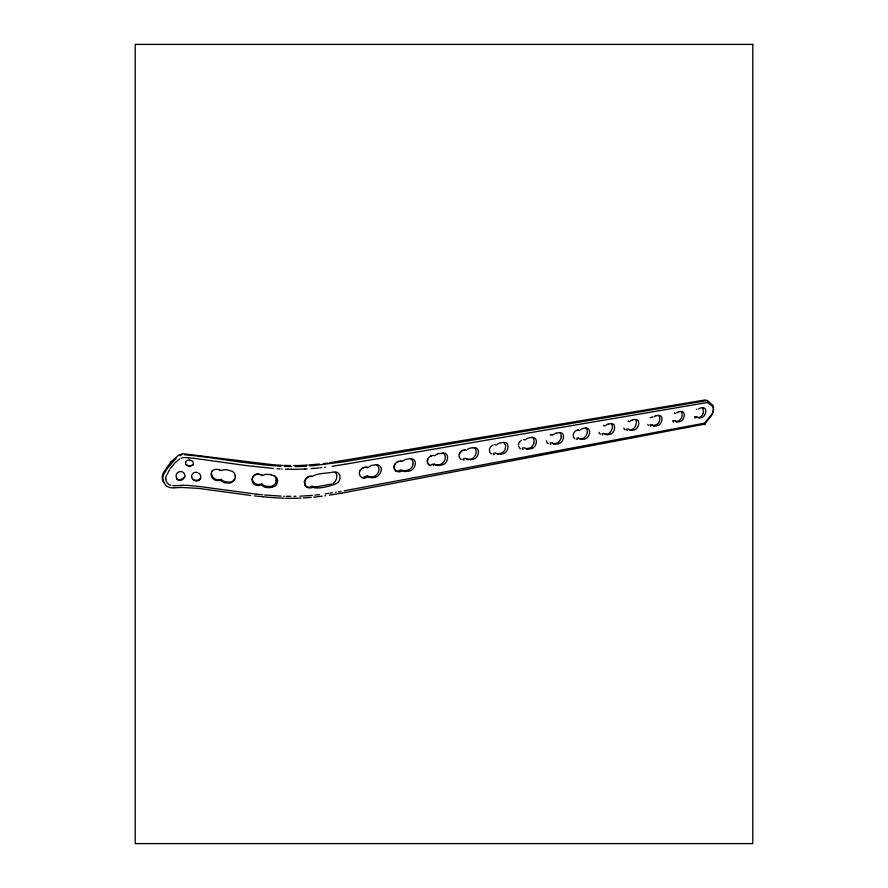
<?xml version="1.0" encoding="UTF-8"?>
<svg xmlns="http://www.w3.org/2000/svg" width="888" height="888" viewBox="0 0 888 888"><rect width="100%" height="100%" fill="white"/><g stroke="black" fill="none" stroke-linecap="round" stroke-linejoin="round"><path stroke-width="1.33" d="M636.496 422C636.219 425.552 634.088 429.947 630.48 429.737A3.086 3.086 0 0 1 629.703 429.781L629.559 429.692M235.287 476.745L235.22 475.613M713.353 409.401L713.353 408.935M276.268 481.074A6.061 6.061 0 0 0 276.323 480.519L276.323 480.397M561.327 436.907L561.027 438.239A10.601 10.601 0 0 1 559.418 441.092A9.846 9.846 0 0 1 558.408 442.213L557.819 442.712A4.495 4.495 0 0 1 556.487 443.179L554.611 443.534A3.663 3.663 0 0 1 553.268 443.534L553.701 443.789M235.287 476.889L235.054 478.244A6.238 6.238 0 0 1 234.743 479.065L233.577 480.852A7.393 7.393 0 0 1 229.493 483.139L224.142 482.717L220.879 480.686A5.961 5.961 0 0 1 220.646 480.408L218.881 480.386A6.338 6.338 0 0 1 211.588 476.545L211.455 476.246A5.472 5.472 0 0 1 211.166 473.959M413.009 464.091L413.053 462.926A5.217 5.217 0 0 0 410.678 458.641L405.283 459.485L402.131 461.405M713.286 410.189L712.931 411.932M332.922 483.483C336.352 482.339 339.349 472.749 333.733 471.95C326.784 473.637 318.759 472.705 312.432 476.334C303.308 474.314 301.387 490.243 311.81 487.667M304.262 481.685L305.339 485.758M304.351 481.629L305.838 478.688M277.511 482.373L277.667 480.408A4.373 4.373 0 0 0 277.611 480.008L277.267 478.887A5.894 5.894 0 0 0 275.136 476.401M272.294 464.724L282.495 465.368M277.456 482.573L276.179 484.915A6.693 6.693 0 0 1 274.27 486.435L272.205 487.201M712.842 412.243L712.62 412.865M163.425 475.058L163.015 476.823A9.934 9.934 0 0 0 163.159 480.486L163.292 481.019A9.557 9.557 0 0 0 163.436 481.474L165.446 484.992A5.75 5.75 0 0 0 166.189 485.736L167.077 486.335M185.881 464.446A4.817 4.817 0 0 0 186.835 465.112A5.861 5.861 0 0 0 190.132 465.756A5.472 5.472 0 0 0 193.473 464.357L192.918 461.316L189.444 459.951M193.418 464.435L189.999 466.511L186.225 464.99M363.725 478.11C359.074 477.855 357.842 471.45 361.394 468.908A7.282 7.282 0 0 1 363.259 467.732L364.901 467.232M712.32 413.531L711.821 414.385M163.814 474.259L167.111 468.72M459.618 453.313L462.282 450.593M359.862 470.84L360.251 470.185M186.058 461.571L185.981 461.693A2.753 2.753 0 0 0 185.736 464.113M261.96 475.28L261.916 475.247A6.316 6.316 0 0 0 261.039 474.78L260.495 474.569A7.604 7.604 0 0 0 259.252 474.259C251.115 472.05 249.561 485.003 257.176 485.436A6.582 6.582 0 0 0 259.74 485.359L261.871 483.938A7.481 7.481 0 0 0 266.555 486.302L268.52 486.546M398.701 461.394A5.717 5.717 0 0 0 398.046 461.627L397.946 461.66A6.693 6.693 0 0 0 397.413 461.927L396.869 462.248A6.782 6.782 0 0 0 394.994 464.113L394.805 464.413A4.917 4.917 0 0 0 401.143 471.45M169.608 469.663L165.69 477.1A8.014 8.014 0 0 0 166.078 480.686L166.1 480.741A7.415 7.415 0 0 0 166.489 481.651L166.7 482.029M167.344 468.365L176.257 458.153M170.274 468.62L175.003 462.826L179.543 458.985M344.888 464.291L707.636 402.464A1.288 1.288 0 0 0 707.758 401.387A1.132 1.132 0 0 0 707.114 400.566L430.258 447.252M170.984 461.86L164.025 471.717A45.133 45.133 0 0 0 163.559 472.549A34.454 34.454 0 0 0 163.114 473.404L162.77 474.192A10.512 10.512 0 0 0 162.548 474.947L162.36 476.012A10.034 10.034 0 0 0 162.326 478.366L162.515 479.509A9.879 9.879 0 0 0 162.837 480.608L163.048 481.141A11.611 11.611 0 0 0 163.348 481.784L163.814 482.628M171.029 461.816L178.799 455.022A8.447 8.447 0 0 1 179.287 454.8L182.395 453.923M367.898 467.61L371.306 465.423L376.701 464.713M305.96 478.565L308.924 476.789M435.22 455.477L434.598 455.722A3.574 3.574 0 0 0 433.644 455.466M657.364 424.253L657.009 424.52A4.007 4.007 0 0 1 655.466 425.208M401.931 470.707L401.321 471.128M630.413 420.945L631.89 420.08A4.44 4.44 0 0 1 632.334 419.924M698.49 409.057L699.877 408.225A3.807 3.807 0 0 1 700.388 408.047L702.208 407.725A4.962 4.962 0 0 1 703.363 407.648M653.968 416.838L655.377 415.995A4.174 4.174 0 0 1 655.832 415.828M676.645 412.876L677.977 412.065A4.129 4.129 0 0 1 678.454 411.888M605.927 425.23L607.547 424.298A4.34 4.34 0 0 1 607.903 424.175M553.912 434.321L555.599 433.355A4.906 4.906 0 0 1 556.01 433.211M361.738 468.631L363.958 467.477M461.372 451.182L461.394 451.16A6.016 6.016 0 0 0 459.196 454.29M580.441 429.681L582.006 428.771A4.751 4.751 0 0 1 582.617 428.56L584.848 428.149M526.262 439.149L527.161 438.55M497.424 444.178L499.134 443.201A4.718 4.718 0 0 1 499.778 443.001L503.574 442.391M467.321 449.439L469.097 448.44A5.672 5.672 0 0 1 469.808 448.207L472.483 447.719M435.864 454.934L436.852 454.301M191.697 477.067A4.718 4.718 0 0 0 197.691 480.852A4.407 4.407 0 0 0 198.746 480.375L199.067 480.142M522.41 448.185L522.688 447.996A5.55 5.55 0 0 0 524.087 447.696L525.452 448.362M262.459 475.513L265.579 474.314L269.652 474.492A8.369 8.369 0 0 1 271.162 474.791M315.573 486.89L311.921 486.247L309.035 487.312M220.202 479.909L221.156 479.354A7.826 7.826 0 0 0 225.829 481.773L227.85 482.073A6.949 6.949 0 0 0 234.754 479.265M611.388 433.71C615.273 431.79 615.928 423.831 612.065 423.698M521.511 440.27L520.779 440.759A5.839 5.839 0 0 0 518.414 444.966M650.194 417.715L650.316 417.649A4.629 4.629 0 0 1 650.682 417.471M574.891 438.839C571.217 436.075 574.103 431.002 576.578 430.469M462.382 450.538L463.014 450.26A4.74 4.74 0 0 1 463.536 450.094L463.958 450.005M493.317 453.601L493.983 453.18A5.339 5.339 0 0 0 495.36 452.891L496.769 453.635A4.185 4.185 0 0 0 498.634 453.713L500.688 453.335A5.295 5.295 0 0 0 502.586 452.558M611.155 433.832L610.7 434.043A5.383 5.383 0 0 1 609.934 434.299L607.725 434.72A3.263 3.263 0 0 1 605.982 434.565M532.6 448.129L532.001 448.396M437.029 454.212L437.828 453.857A5.816 5.816 0 0 1 438.439 453.668L443.267 453.024M527.405 438.428L527.849 438.228A5.217 5.217 0 0 1 528.582 437.973L532.101 437.407M493.073 445.055L492.896 445.132A5.728 5.728 0 0 0 492.485 445.343L491.675 445.887A5.872 5.872 0 0 0 489.366 449.783M431.146 455.877L431.302 455.822A5.206 5.206 0 0 1 431.912 455.622L432.356 455.522M180.086 455.755L181.208 455.366M311.877 487.645L312.787 487.212L311.921 486.247M462.748 459.285L464.024 458.596A5.017 5.017 0 0 0 465.379 458.308L466.367 458.785M181.008 458.275L181.896 457.986M576.856 430.347L577.566 430.158M261.472 484.004L260.906 484.204A6.527 6.527 0 0 1 259.629 484.493A6.86 6.86 0 0 1 252.236 479.764M221.001 479.342L220.502 479.52A6.971 6.971 0 0 1 214.63 478.71A7.282 7.282 0 0 1 212.332 476.379L211.277 473.093A4.851 4.851 0 0 1 211.522 472.361A4.762 4.762 0 0 1 212.387 470.984M342.479 493.007L704.894 424.076A1.343 1.343 0 0 0 704.85 423.099A38.706 38.706 0 0 1 706.515 420.668L711.255 415.096A5.239 5.239 0 0 0 711.654 414.618M331.568 484.027L319.147 486.38A23.732 23.732 0 0 1 315.662 486.89L315.662 486.89M472.949 459.285L470.163 459.829M584.781 438.883L582.428 439.338A3.474 3.474 0 0 1 580.508 439.138M531.146 448.673L528.638 449.15A3.929 3.929 0 0 1 526.284 448.851L525.74 448.562M655.988 415.784L657.941 415.429M608.069 424.131L610.3 423.72M556.199 433.166L559.24 432.645M678.632 411.843L680.486 411.499M632.522 419.869L634.52 419.502M558.119 443.767L558.541 443.667A5.939 5.939 0 0 0 559.229 443.445C564.491 441.769 564.812 432.534 560.606 432.689M407.681 470.24L405.117 470.707M704.306 424.619L704.351 424.619A1.177 1.177 0 0 0 705.128 424.042A38.084 38.084 0 0 1 707.07 421.034L711.266 415.839A6.638 6.638 0 0 0 711.754 415.229L713.353 411.422L713.575 407.27M408.78 471.029C414.818 470.984 418.759 459.529 411.133 458.73M182.806 457.753L183.749 457.62M466.444 450.216L465.989 450.161A3.319 3.319 0 0 0 465.157 449.95M272.061 487.235L269.353 487.712A6.138 6.138 0 0 1 268.753 487.723L264.768 487.19L262.049 485.547A5.883 5.883 0 0 1 261.738 485.237L261.394 484.837M496.57 444.944L496.159 444.899A3.053 3.053 0 0 0 495.338 444.677M525.43 439.882L525.086 439.871A2.764 2.764 0 0 0 524.253 439.627M605.15 425.918L604.761 425.885A2.187 2.187 0 0 0 604.106 425.663M629.659 421.634L629.292 421.611A2.042 2.042 0 0 0 628.649 421.367M553.102 435.042L552.702 435.009A2.564 2.564 0 0 0 551.97 434.776M579.653 430.391L579.331 430.391A2.42 2.42 0 0 0 578.565 430.125M704.861 423.088L344.167 490.82M371.517 476.823C377.211 477.1 381.685 469.275 377.145 465.168M655.466 425.197L653.857 425.485A2.986 2.986 0 0 1 653.224 425.541L653.357 425.607M372.671 477.622C379.498 478.71 385.869 466.122 376.856 464.724M408.68 471.051L405.294 471.55M438.961 465.523L441.924 464.946A7.37 7.37 0 0 0 442.335 464.824C448.063 463.791 449.994 453.457 443.612 453.047M500.022 454.379L502.741 453.846A6.571 6.571 0 0 0 503.119 453.735C508.769 452.458 509.879 442.435 504.551 442.424M557.975 443.8L556.088 444.144A3.696 3.696 0 0 1 553.968 443.9M342.058 493.084L341.414 493.206M340.981 493.284L339.915 493.473M341.081 491.386L340.448 491.497M429.925 447.308L344.333 461.693L311.943 465.834M340.026 491.564L338.972 491.741M339.494 493.539L329.37 495.171M339.394 491.675L338.55 491.819M309.923 476.567L310.989 476.445A5.439 5.439 0 0 1 311.466 476.468M336.23 492.207L335.597 492.307M472.594 447.696C479.62 447.941 475.28 460.728 468.82 459.129A3.974 3.974 0 0 1 466.6 458.885M344.855 464.302L331.99 466.289M372.527 477.644L370.94 477.655M332.412 492.807L330.281 493.14M328.149 493.451L329.004 493.328M327.295 493.573L326.44 493.695M329.359 462.77L704.761 400.011A1.265 1.265 0 0 1 705.294 400.033L707.281 400.577A1.177 1.177 0 0 1 707.847 400.91L712.231 404.773A3.219 3.219 0 0 1 713.086 405.805M325.474 495.737L324.819 495.837M325.796 493.784L325.152 493.872M322.2 496.192L313.675 497.158M327.617 463.003L326.862 463.103M397.491 471.217L400.122 470.152A6.149 6.149 0 0 0 401.343 469.93L402.641 470.74A4.607 4.607 0 0 0 402.997 470.951L403.529 471.195A4.851 4.851 0 0 0 404.173 471.406L405.083 471.55M365.001 467.221L365.501 467.177A5.128 5.128 0 0 1 366.478 467.21L367.654 467.532M325.607 463.259L324.608 463.392M325.563 467.144L324.564 467.266M324.109 463.447L323.354 463.547M319.414 494.627L316.894 494.894M321.822 467.588L320.39 467.754M319.314 464.013L310.511 464.835M319.192 467.887L313.841 468.376M174.037 487.834L181.219 487.423M174.514 485.703L183.294 485.292M182.706 453.89L183.15 453.846A7.659 7.659 0 0 1 183.794 453.824L272.305 464.668M173.815 487.856L170.984 487.734A8.048 8.048 0 0 1 170.396 487.623A11.944 11.944 0 0 1 169.641 487.434A13.409 13.409 0 0 1 169.186 487.29L168.576 487.079A9.89 9.89 0 0 1 167.377 486.513M314.974 495.093L315.939 494.993M312.41 495.338L310.301 495.526M311.311 497.38L303.274 497.99M309.834 495.571L308.891 495.648M313.642 468.398L310.989 468.609M308.414 495.693L299.811 496.192M309.668 464.901L308.824 464.957M310.8 465.923L309.856 465.989M307.559 465.057L298.701 465.501M307.17 468.886L305.894 468.964M306.504 466.222L305.228 466.3M585.525 428.072L586.135 428.049M305.461 468.986L304.606 469.042M304.806 466.322L301.076 466.489M304.173 469.064L295.882 469.297M300.943 498.101L300.333 498.124M299.467 498.157L296.736 498.235M173.937 485.747L172.794 485.703M300.111 466.511L299.234 466.533M297.946 465.512L297.291 465.523M180.986 487.423L198.734 488.389L250.805 495.482M296.248 498.246L295.249 498.257M298.479 466.555L295.094 466.577M297.18 465.534L293.34 465.556M295.904 496.281L293.939 496.303M294.761 498.268L285.659 498.268M295.438 469.297L294.772 469.297M290.809 496.325L286.225 496.303M293.884 469.297L293.218 469.297M292.33 469.286L291.331 469.275M290.687 465.545L283.883 465.412M287.879 469.241L291.664 469.286M291.131 466.555L291.686 466.566M183.527 485.292L186.857 485.392M290.665 466.555L284.249 466.422M288.112 469.241L285.37 469.186M283.738 496.237L284.415 496.259M284.282 498.235L278.876 497.99M186.98 485.392L189.1 485.492M184.704 457.586L188.622 457.831M184.771 454.811L197.669 455.999M282.162 469.064L281.574 469.031M281.13 496.137L264.668 494.982M277.866 497.924L269.231 497.336M280.919 466.267L277.245 466.022M189.555 485.514L200.089 486.591M280.009 468.942L276.912 468.742M188.7 457.831L194.949 458.452M275.802 465.923L264.091 464.824M268.653 497.291L263.481 496.836M273.293 468.464L245.898 465.523L195.893 458.563M335.176 471.972C341.603 472.05 341.392 481.318 336.374 483.572C331.169 485.947 317.627 489.632 312.842 487.246M262.682 494.794L256.432 494.15M262.904 496.781L257.576 496.248M263.869 464.801L242.169 462.26M256.565 496.137L254.401 495.904M437.562 465.567L436.419 465.29M255.855 494.094L200.411 486.624M474.747 447.619C481.507 448.473 477.766 458.819 473.582 459.096A6.782 6.782 0 0 1 473.149 459.229M194.716 458.419L195.682 458.541M533.111 437.44C538.494 438.328 536.463 446.631 532.711 448.063A6.194 6.194 0 0 1 531.49 448.562M198.635 456.121L208.169 457.442M241.88 462.226L209.501 457.631M586.768 428.094C592.307 429.47 588.722 438.328 585.436 438.672A5.472 5.472 0 0 1 584.959 438.839M636.285 419.458C641.058 420.834 638.239 428.671 634.987 429.603A5.173 5.173 0 0 1 634.232 429.859L632.045 430.28A3.086 3.086 0 0 1 630.458 430.147M696.492 416.794L697.258 417.171M696.425 416.783L695.892 416.683M659.629 415.384C664.368 416.872 661.027 424.797 658.274 425.352A4.895 4.895 0 0 1 657.553 425.607L655.455 426.007A2.908 2.908 0 0 1 654.001 425.907M682.106 411.466C686.591 412.987 683.383 420.557 680.763 421.234A4.64 4.64 0 0 1 680.008 421.511L677.988 421.9A2.753 2.753 0 0 1 676.656 421.811M370.685 477.611L369.774 477.367M703.762 407.692C707.891 409.213 705.083 416.183 702.641 417.16A4.762 4.762 0 0 1 702.319 417.316A4.418 4.418 0 0 1 701.642 417.56L699.7 417.937A2.609 2.609 0 0 1 698.468 417.871M674.17 420.646L675.468 421.145M674.036 420.612L673.97 420.601A6.704 6.704 0 0 1 672.527 420.901M651.681 424.764L652.846 425.252M651.614 424.742L651.359 424.697A6.582 6.582 0 0 1 649.916 424.986M604.184 433.533L604.906 433.943A3.508 3.508 0 0 0 605.727 434.465M604.118 433.511L603.463 433.355A5.95 5.95 0 0 1 602.031 433.644M578.699 438.117L579.487 438.561M578.643 438.106L578.066 437.939A5.961 5.961 0 0 1 576.645 438.239M468.109 459.718L467.765 459.607A6.161 6.161 0 0 1 466.378 458.774M552.458 442.968L553.024 443.356A3.885 3.885 0 0 0 553.923 443.889M498.09 454.268L496.936 453.735M552.347 442.934L551.737 442.757A5.705 5.705 0 0 1 550.216 443.012M170.774 485.292L168.565 484.282M271.473 474.891L271.983 475.08A10.612 10.612 0 0 1 273.959 475.735L274.037 475.846A5.139 5.139 0 0 1 275.624 477.555M630.314 430.103L630.191 430.047A3.619 3.619 0 0 1 629.792 429.836L629.714 429.792M219.436 469.752L219.658 469.841A6.704 6.704 0 0 1 220.812 470.462L226.018 469.53L232.467 471.384M367.577 467.643L367.443 467.588A4.251 4.251 0 0 0 366.278 467.243M580.341 439.083L580.319 439.072A3.963 3.963 0 0 1 579.92 438.861L579.809 438.794A3.508 3.508 0 0 0 580.907 438.75L582.717 438.417A4.274 4.274 0 0 0 583.793 438.062L584.459 437.495A10.068 10.068 0 0 0 587.356 432.256M369.464 477.233L369.119 477.067A4.951 4.951 0 0 1 368.631 476.778M429.925 465.234A5.683 5.683 0 0 0 430.68 465.168L432.778 464.224A6.471 6.471 0 0 0 433.988 463.991L435.12 464.568A4.274 4.274 0 0 0 435.497 464.69L435.586 464.724A4.795 4.795 0 0 0 437.673 464.779C443.856 465.545 448.129 456.365 443.09 453.035M434.676 464.269L435.675 464.935M274.159 475.824L275.136 476.39M702.674 407.681L703.44 411.577A13.864 13.864 0 0 1 703.174 413.231M605.361 434.265L605.272 434.21A3.263 3.263 0 0 0 606.182 434.154L607.925 433.832A4.185 4.185 0 0 0 608.735 433.599A8.48 8.48 0 0 0 610.433 431.868A10.134 10.134 0 0 0 612.332 427.838A7.937 7.937 0 0 0 612.487 426.684A4.262 4.262 0 0 0 610.933 423.576M503.74 442.379L505.716 445.499L504.995 449.783A10.823 10.823 0 0 1 503.019 452.225M261.782 475.313L262.415 475.546L261.827 475.346A5.85 5.85 0 0 0 261.017 474.902L260.883 474.847A7.259 7.259 0 0 0 260.051 474.558A7.004 7.004 0 0 0 259.574 474.436C256.21 473.471 251.881 475.968 252.248 479.72M362.215 477.466A4.94 4.94 0 0 0 363.048 477.455L366.122 476.212A5.839 5.839 0 0 0 367.343 475.879L368.498 476.69M232.634 471.506L233.344 472.116A6.26 6.26 0 0 1 233.966 472.805L234.288 473.26A5.861 5.861 0 0 1 234.698 473.992L235.198 475.48M629.337 429.514L627.872 428.937A6.438 6.438 0 0 1 626.429 429.237M707.592 402.519L712.287 406.182A2.031 2.031 0 0 1 712.853 406.815M167.854 483.683L167.222 482.906M305.55 485.792L307.925 487.312A5.517 5.517 0 0 0 308.735 487.334M165.723 479.243L165.668 478.732A7.781 7.781 0 0 1 165.634 478.099M713.308 408.258L713.264 407.981A3.907 3.907 0 0 0 713.064 407.237M276.301 479.709L276.246 479.309A4.906 4.906 0 0 0 275.968 478.266A5.117 5.117 0 0 0 275.635 477.578M276.312 479.753L276.312 479.809A6.138 6.138 0 0 1 276.323 480.519M696.336 409.39A2.42 2.42 0 0 1 696.747 409.357M695.482 417.926A2.387 2.387 0 0 1 695.049 417.982M697.979 417.671A3.197 3.197 0 0 1 697.646 417.471A2.597 2.597 0 0 0 698.035 417.46L699.544 417.182A3.663 3.663 0 0 0 700.965 416.55M551.171 434.743A3.652 3.652 0 0 1 551.703 434.698M550.76 444.244A3.286 3.286 0 0 1 550.216 444.311M494.239 454.523A3.807 3.807 0 0 1 493.65 454.601M494.45 444.644A4.151 4.151 0 0 1 495.027 444.599M674.403 413.22A2.653 2.653 0 0 1 674.836 413.186M673.615 421.9A2.542 2.542 0 0 1 673.16 421.955M676.534 421.778A3.008 3.008 0 0 1 675.535 421.178M676.223 421.645A3.397 3.397 0 0 1 675.901 421.456L675.879 421.445A2.797 2.797 0 0 0 676.367 421.389L677.91 421.112A3.818 3.818 0 0 0 679.375 420.468M464.202 449.927A4.529 4.529 0 0 1 464.813 449.872M464.124 459.995A4.118 4.118 0 0 1 463.503 460.073M658.397 415.34A3.43 3.43 0 0 1 659.618 417.471M651.637 417.194A2.72 2.72 0 0 1 652.092 417.16M650.915 426.029A2.664 2.664 0 0 1 650.449 426.085M653.945 425.885A3.053 3.053 0 0 1 652.924 425.297M191.619 476.945A4.218 4.218 0 0 1 195.915 472.283L196.437 472.316A5.128 5.128 0 0 1 197.624 472.583M398.046 461.727A5.128 5.128 0 0 1 401.776 461.283L401.587 461.405A3.918 3.918 0 0 0 400.655 461.194M603.396 425.618A3.275 3.275 0 0 1 603.884 425.585M602.819 434.776A3.019 3.019 0 0 1 602.319 434.843M198.746 473.138A4.951 4.951 0 0 1 199.245 473.526A4.274 4.274 0 0 1 200.166 479.043M200.089 479.065A4.296 4.296 0 0 1 199.711 479.553A4.018 4.018 0 0 1 199.067 480.142M627.994 421.323A3.008 3.008 0 0 1 628.46 421.289M627.328 430.325A2.831 2.831 0 0 1 626.85 430.38M186.014 461.538A4.04 4.04 0 0 1 189.333 460.062M184.127 477.356A4.54 4.54 0 0 1 177.311 479.698M177.334 479.109A4.462 4.462 0 0 1 179.365 471.661A4.462 4.462 0 0 1 184.848 477.089M212.243 470.818A6.56 6.56 0 0 1 219.358 469.907M430.913 455.988A5.983 5.983 0 0 1 432.556 455.455M427.683 459.24A6.56 6.56 0 0 1 430.636 456.155M430.647 465.823A4.673 4.673 0 0 1 427.75 459.329A4.54 4.54 0 0 0 429.648 465.19M433.855 465.279A4.795 4.795 0 0 1 433.244 465.556M523.099 449.273A3.663 3.663 0 0 1 522.533 449.35M532.378 437.207A5.284 5.284 0 0 1 533.655 443.156M523.409 439.593A3.896 3.896 0 0 1 523.964 439.538M713.353 406.415A5.228 5.228 0 0 1 713.53 407.059M368.132 476.423A5.639 5.639 0 0 1 365.834 477.877L364.702 478.11A4.917 4.917 0 0 1 363.747 478.11M577.822 430.092A3.441 3.441 0 0 1 578.321 430.047M577.311 439.416A3.141 3.141 0 0 1 576.789 439.482M276.09 482.273A6.827 6.827 0 0 1 268.553 486.369M679.609 420.191A6.749 6.749 0 0 0 681.962 413.542A3.341 3.341 0 0 0 680.83 411.433M192.652 478.965A5.661 5.661 0 0 0 196.77 480.264A5.295 5.295 0 0 0 197.491 480.142A5.495 5.495 0 0 0 200.444 478.41M184.649 476.778A6.305 6.305 0 0 1 180.475 479.587M180.386 479.564A5.162 5.162 0 0 1 176.623 478.799M674.991 413.275A1.621 1.621 0 0 1 675.346 413.375M371.517 476.789A5.284 5.284 0 0 1 367.499 476.024M703.107 413.22A6.383 6.383 0 0 1 701.209 416.472M659.684 417.749A6.871 6.871 0 0 1 657.331 424.164M396.692 471.195A4.518 4.518 0 0 1 395.804 470.629M395.648 470.784A5.017 5.017 0 0 1 395.071 464.113M376.101 464.69A3.075 3.075 0 0 1 376.923 465.001M461.249 459.462A4.385 4.385 0 0 1 459.207 454.556M695.759 416.661A6.738 6.738 0 0 1 694.305 416.96M635.098 419.414A3.508 3.508 0 0 1 636.396 421.556M533.899 443.256A10.578 10.578 0 0 1 531.302 447.097L530.913 447.441A4.895 4.895 0 0 1 529.17 448.151L527.206 448.518A3.896 3.896 0 0 1 525.618 448.484M548.229 443.689A3.918 3.918 0 0 1 546.409 440.759M559.573 432.534A4.562 4.562 0 0 1 561.149 436.841M585.78 427.961A4.44 4.44 0 0 1 587.279 431.901M600.477 434.221A3.585 3.585 0 0 1 599.034 432.378M625.063 429.77A3.474 3.474 0 0 1 623.765 428.116M648.728 425.474A3.23 3.23 0 0 1 647.74 424.409M520.468 448.706A3.996 3.996 0 0 1 518.625 446.22M405.117 470.696A4.917 4.917 0 0 1 402.064 470.351M276.323 480.042A5.805 5.805 0 0 1 276.079 481.929M412.887 464.158A7.037 7.037 0 0 1 407.992 470.163M550.227 434.987A5.306 5.306 0 0 1 550.926 434.809M491.508 453.957A4.151 4.151 0 0 1 489.432 450.149M652.269 417.249A1.82 1.82 0 0 1 652.636 417.349M752.78 44.4L135.22 44.4L135.22 843.6L752.78 843.6L752.78 44.4"/></g></svg>
